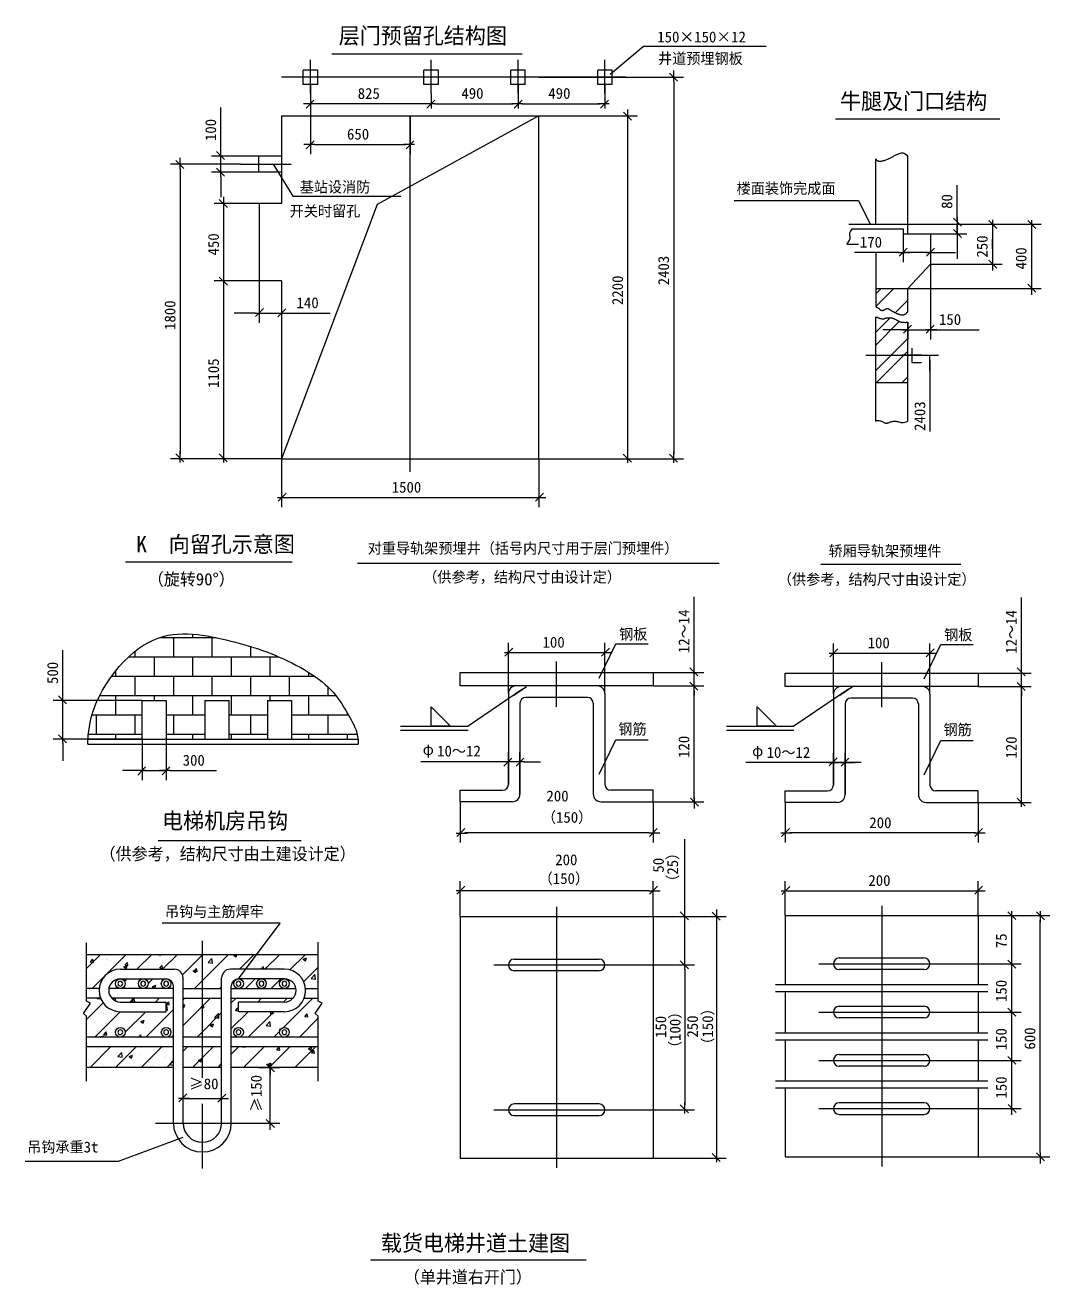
# Model space of a CAD drawing. Header units: metres. Extents: x 739 to 951, y 419 to 680.
import ezdxf

# ---------------------------------------------------------------- set-up
doc = ezdxf.new("R2010")
doc.units = ezdxf.units.M
for name, color, linetype in [('CEN', 1, 'Continuous'), ('DIM', 7, 'Continuous'), ('DSH', 2, 'Continuous'), ('HAT', 4, 'Continuous'), ('TK', 6, 'Continuous')]:
    doc.layers.add(name, color=color, linetype=linetype)

# ---------------------------------------------------------------- blocks, each defined once
blk = doc.blocks.new('BLK')
at = {"layer": 'DIM', "color": 7}
blk.add_line((-3.2, 0), (-5.2, 0), dxfattribs=at)
at = {"layer": 'DIM'}
blk.add_lwpolyline([(-3.2, 0), (0, 0)], dxfattribs=at)
blk = doc.blocks.new('_DIMX')
blk.add_line((-109.11, 0), (119.94, 0))
blk.add_lwpolyline([(-97.53, -74.71), (67.08, 91.82)])

msp = doc.modelspace()

# ---------------------------------------------------------------- linework, layer by layer
for p, q in [((791.98, 660.71), (845.32, 660.71)), ((791.98, 660.71), (791.98, 652.38)), ((845.32, 660.71), (811.77, 642.37)), ((845.32, 589.71), (845.32, 660.71)), ((791.98, 652.38), (791.98, 642.54)), ((921.75, 636.3), (921.75, 652.3)), ((915.08, 638.31), (915.08, 651.8)), ((787.38, 642.54), (787.38, 626.54)), ((791.98, 642.54), (787.38, 642.54)), ((811.77, 642.37), (791.98, 589.71)), ((910.19, 637.3), (920.75, 637.3)), ((920.75, 637.3), (920.75, 636.3)), ((909.08, 634.14), (911.53, 634.14)), ((920.75, 636.3), (926.42, 636.3)), ((921.08, 636.3), (925.42, 636.3)), ((926.42, 636.3), (926.42, 629.98)), ((915.08, 632.25), (915.08, 625.07)), ((921.75, 624.97), (926.42, 629.98)), ((791.98, 626.54), (787.38, 626.54)), ((791.98, 626.54), (791.98, 589.71)), ((915.08, 625.07), (915.08, 621.14)), ((915.08, 621.21), (918.84, 624.97)), ((915.08, 623.86), (916.19, 624.97)), ((915.08, 624.97), (921.75, 624.97)), ((921.75, 620.19), (921.75, 624.97)), ((919.12, 619.95), (921.75, 622.58)), ((915.08, 597.48), (915.08, 619.08)), ((915.08, 615.91), (918.08, 618.91)), ((915.08, 613.26), (919.96, 618.14)), ((921.75, 597.48), (921.75, 617.97)), ((915.08, 607.95), (921.75, 614.62)), ((915.26, 605.48), (921.75, 611.97)), ((922.53, 612.64), (922.53, 609.64)), ((922.53, 609.64), (924.53, 609.64)), ((915.08, 605.48), (921.75, 605.48)), ((920.56, 605.48), (921.75, 606.67)), ((791.98, 589.71), (845.32, 589.71)), ((828.98, 545.45), (868.98, 545.45)), ((828.98, 542.65), (828.98, 545.45)), ((868.98, 545.45), (868.98, 542.65)), ((896.32, 545.32), (936.32, 545.32)), ((896.32, 542.52), (896.32, 545.32)), ((936.32, 545.32), (936.32, 542.52)), ((868.98, 542.65), (828.98, 542.65)), ((838.98, 541.05), (838.98, 522.25)), ((855.38, 540.25), (842.58, 540.25)), ((858.98, 541.05), (858.98, 522.25)), ((936.32, 542.52), (896.32, 542.52)), ((906.32, 540.92), (906.32, 522.12)), ((922.72, 540.12), (909.92, 540.12)), ((926.32, 540.92), (926.32, 522.12)), ((763.09, 539.61), (768.09, 539.61)), ((763.09, 531.61), (763.09, 539.61)), ((768.09, 539.61), (768.09, 531.61)), ((776.09, 539.61), (781.09, 539.61)), ((776.09, 539.61), (776.09, 531.61)), ((781.09, 539.61), (781.09, 531.61)), ((789.09, 539.61), (794.09, 539.61)), ((789.09, 539.61), (789.09, 531.61)), ((794.09, 539.61), (794.09, 531.61)), ((823.02, 534.34), (823.02, 538.34)), ((823.02, 538.34), (827.02, 534.34)), ((841.38, 539.05), (841.38, 520.25)), ((856.58, 539.05), (856.58, 520.25)), ((890.54, 538.34), (894.54, 534.34)), ((890.54, 534.34), (890.54, 538.34)), ((908.72, 538.92), (908.72, 520.12)), ((923.92, 538.92), (923.92, 520.12)), ((827.02, 534.34), (823.02, 534.34)), ((894.54, 534.34), (890.54, 534.34)), ((751.89, 531.61), (807.88, 531.61)), ((751.89, 530.61), (807.88, 530.61)), ((828.98, 521.05), (837.78, 521.05)), ((828.98, 518.65), (828.98, 521.05)), ((868.98, 521.05), (860.18, 521.05)), ((868.98, 518.65), (868.98, 521.05)), ((896.32, 520.92), (905.12, 520.92)), ((896.32, 518.52), (896.32, 520.92)), ((936.32, 520.92), (927.52, 520.92)), ((936.32, 518.52), (936.32, 520.92)), ((839.78, 518.65), (828.98, 518.65)), ((858.18, 518.65), (868.98, 518.65)), ((907.12, 518.52), (896.32, 518.52)), ((925.52, 518.52), (936.32, 518.52)), ((828.98, 494.86), (868.98, 494.86)), ((828.98, 494.86), (828.98, 444.86)), ((868.98, 494.86), (868.98, 444.86)), ((896.32, 495.1), (936.32, 495.1)), ((896.32, 495.1), (896.32, 480.82)), ((936.32, 495.1), (936.32, 480.82)), ((799.59, 486.98), (751.59, 486.98)), ((758.59, 483.98), (769.79, 483.98)), ((792.59, 483.98), (781.39, 483.98)), ((758.59, 481.98), (768.09, 481.98)), ((769.59, 452.12), (769.59, 480.48)), ((771.59, 452.12), (771.59, 482.18)), ((779.59, 452.12), (779.59, 482.18)), ((781.59, 452.12), (781.59, 480.48)), ((792.59, 481.98), (783.09, 481.98)), ((754.21, 479.98), (751.59, 479.98)), ((754.5, 477.98), (751.59, 477.98)), ((769.59, 479.98), (756.23, 479.98)), ((769.59, 477.98), (756.81, 477.98)), ((771.59, 479.98), (779.59, 479.98)), ((771.59, 477.98), (779.59, 477.98)), ((781.59, 479.98), (794.96, 479.98)), ((781.59, 477.98), (794.38, 477.98)), ((796.69, 477.98), (799.59, 477.98)), ((796.98, 479.98), (799.59, 479.98)), ((896.32, 479.38), (896.32, 470.82)), ((936.32, 479.38), (936.32, 470.82)), ((758.59, 477.18), (768.12, 477.18)), ((758.59, 475.18), (768.12, 475.18)), ((768.12, 475.18), (768.12, 477.18)), ((783.07, 475.18), (783.07, 477.18)), ((792.59, 477.18), (783.07, 477.18)), ((792.59, 475.18), (783.07, 475.18)), ((769.59, 469.92), (751.59, 469.92)), ((779.59, 469.92), (771.59, 469.92)), ((799.59, 469.92), (781.59, 469.92)), ((769.59, 467.92), (751.59, 467.92)), ((779.59, 467.92), (771.59, 467.92)), ((799.59, 467.92), (781.59, 467.92)), ((896.32, 469.38), (896.32, 460.82)), ((936.32, 469.38), (936.32, 460.82)), ((769.59, 463.65), (751.59, 463.65)), ((779.59, 463.65), (771.59, 463.65)), ((799.59, 463.65), (781.59, 463.65)), ((896.32, 459.38), (896.32, 445.1)), ((936.32, 459.38), (936.32, 445.1)), ((828.98, 444.86), (868.98, 444.86)), ((896.32, 445.1), (936.32, 445.1)), ((810.41, 423.78), (855.1, 423.78))]:
    msp.add_line(p, q)
for centre in [(758.59, 480.98), (763.34, 480.98), (768.09, 480.98), (783.09, 480.98), (787.84, 480.98), (792.59, 480.98), (758.59, 470.92), (768.09, 470.92), (783.09, 470.92), (792.59, 470.92)]:
    msp.add_circle(centre, 1)
for centre, radius, start, end in [((840.58, 541.05), 1.6, 90, 180), ((842.58, 539.05), 1.2, 90, 180), ((855.38, 539.05), 1.2, 0, 90), ((857.38, 541.05), 1.6, 0, 90), ((907.92, 540.92), 1.6, 90, 180), ((909.92, 538.92), 1.2, 90, 180), ((922.72, 538.92), 1.2, 0, 90), ((924.72, 540.92), 1.6, 0, 90), ((837.78, 522.25), 1.2, 270, 0), ((860.18, 522.25), 1.2, 180, 270), ((905.12, 522.12), 1.2, 270, 0), ((927.52, 522.12), 1.2, 180, 270), ((839.78, 520.25), 1.6, 270, 0), ((858.18, 520.25), 1.6, 180, 270), ((907.12, 520.12), 1.6, 270, 0), ((925.52, 520.12), 1.6, 180, 270), ((758.59, 479.58), 4.4, 90, 270), ((769.79, 482.18), 1.8, 0, 90), ((781.39, 482.18), 1.8, 90, 180), ((792.59, 479.58), 4.4, 270, 90), ((758.59, 479.58), 2.4, 90, 270), ((768.09, 480.48), 1.5, 0, 90), ((783.09, 480.48), 1.5, 90, 180), ((792.59, 479.58), 2.4, 270, 90), ((775.59, 452.12), 6, 180, 0), ((775.59, 452.12), 4, 180, 0)]:
    msp.add_arc(centre, radius, start, end)
at = {"layer": 'CEN'}
for p, q in [((797.98, 665.35), (797.98, 672.3)), ((822.98, 665.35), (822.98, 672.3)), ((840.98, 665.35), (840.98, 672.3)), ((858.98, 665.35), (858.98, 672.3)), ((863.29, 668.71), (791.98, 668.71)), ((818.65, 587.02), (818.65, 660.71)), ((783.52, 650.72), (793.99, 650.72)), ((909.49, 638.31), (931.37, 638.31)), ((913.03, 611.14), (928.07, 611.14)), ((924.63, 611.14), (920.5, 611.14)), ((848.98, 538.35), (848.98, 547.68)), ((916.32, 538.22), (916.32, 547.55)), ((848.98, 496.86), (848.98, 442.86)), ((916.32, 497.1), (916.32, 443.1)), ((775.59, 461.51), (775.59, 489.88)), ((835.98, 484.86), (861.98, 484.86)), ((903.32, 485.1), (929.32, 485.1)), ((894.32, 480.82), (938.32, 480.82)), ((894.32, 479.38), (938.32, 479.38)), ((903.32, 475.1), (929.32, 475.1)), ((894.32, 470.82), (938.32, 470.82)), ((894.32, 469.38), (938.32, 469.38)), ((903.32, 465.1), (929.32, 465.1)), ((894.32, 460.82), (938.32, 460.82)), ((894.32, 459.38), (938.32, 459.38)), ((775.59, 442.72), (775.59, 456.12)), ((835.98, 454.86), (861.98, 454.86)), ((903.32, 455.1), (929.32, 455.1)), ((765.86, 452.12), (784.73, 452.12)), ((775.59, 452.12), (791.61, 452.12))]:
    msp.add_line(p, q, dxfattribs=at)
at = {"layer": 'DIM'}
for p, q in [((802.4, 673.58), (841.83, 673.58)), ((860.07, 669.36), (866.96, 675.17)), ((866.96, 675.17), (892.38, 675.17)), ((845.32, 668.71), (875.26, 668.71)), ((797.98, 667.21), (797.98, 662.23)), ((797.98, 665.35), (797.98, 652.81)), ((822.98, 665.35), (822.98, 662.23)), ((822.98, 665.35), (822.98, 662.23)), ((840.98, 667.21), (840.98, 662.23)), ((840.98, 665.35), (840.98, 662.23)), ((858.98, 667.21), (858.98, 662.23)), ((873.26, 667.85), (873.26, 590.71)), ((821.98, 663.23), (798.79, 663.23)), ((823.79, 663.23), (839.98, 663.23)), ((841.84, 663.23), (857.98, 663.23)), ((779.45, 653.38), (779.45, 662.46)), ((818.65, 660.71), (818.65, 652.81)), ((845.32, 660.71), (865.72, 660.71)), ((906.74, 660.12), (940.81, 660.12)), ((863.72, 590.71), (863.72, 659.79)), ((787.32, 652.38), (777.45, 652.38)), ((779.45, 649.05), (779.45, 652.38)), ((798.85, 654.81), (817.65, 654.81)), ((918.37, 652.17), (918.53, 652.25)), ((918.53, 652.25), (918.68, 652.34)), ((918.68, 652.34), (918.84, 652.42)), ((918.84, 652.42), (918.99, 652.5)), ((918.99, 652.5), (919.14, 652.58)), ((919.14, 652.58), (919.3, 652.66)), ((919.3, 652.66), (919.46, 652.74)), ((919.46, 652.74), (919.63, 652.81)), ((919.63, 652.81), (919.81, 652.89)), ((919.81, 652.89), (920, 652.96)), ((920, 652.96), (920.21, 653.02)), ((920.21, 653.02), (920.43, 653.05)), ((920.43, 653.05), (920.66, 653.04)), ((920.66, 653.04), (920.91, 652.97)), ((920.91, 652.97), (921.17, 652.83)), ((921.17, 652.83), (921.45, 652.62)), ((921.45, 652.62), (921.75, 652.3)), ((783.52, 650.72), (769.02, 650.72)), ((771.02, 649.74), (771.02, 590.71)), ((790.24, 650.72), (794.34, 644.08)), ((915.08, 651.8), (915.17, 651.67)), ((915.17, 651.67), (915.26, 651.56)), ((915.26, 651.56), (915.36, 651.48)), ((915.36, 651.48), (915.47, 651.42)), ((915.47, 651.42), (915.58, 651.38)), ((915.58, 651.38), (915.71, 651.35)), ((915.71, 651.35), (915.84, 651.34)), ((915.84, 651.34), (915.97, 651.34)), ((915.97, 651.34), (916.11, 651.35)), ((916.11, 651.35), (916.25, 651.37)), ((916.25, 651.37), (916.4, 651.39)), ((916.4, 651.39), (916.55, 651.42)), ((916.55, 651.42), (916.71, 651.45)), ((916.71, 651.45), (916.87, 651.49)), ((916.87, 651.49), (917.03, 651.55)), ((917.03, 651.55), (917.2, 651.6)), ((917.2, 651.6), (917.37, 651.67)), ((917.37, 651.67), (917.53, 651.74)), ((917.53, 651.74), (917.7, 651.82)), ((917.7, 651.82), (917.87, 651.91)), ((917.87, 651.91), (918.04, 651.99)), ((918.04, 651.99), (918.21, 652.08)), ((918.21, 652.08), (918.37, 652.17)), ((787.32, 649.05), (777.45, 649.05)), ((779.45, 648.1), (779.45, 645.1)), ((779.45, 645.85), (779.45, 643.85)), ((931.94, 639.31), (931.94, 646.35)), ((787.38, 642.54), (778.02, 642.54)), ((794.34, 644.08), (816.69, 644.08)), ((885.78, 643.2), (911.48, 643.2)), ((911.48, 643.2), (913.95, 638.31)), ((931.94, 641.51), (931.94, 643.51)), ((780.02, 627.54), (780.02, 641.68)), ((909.74, 636.52), (909.83, 636.75)), ((909.83, 636.75), (909.97, 637.01)), ((909.97, 637.01), (910.19, 637.3)), ((927.41, 638.31), (941.26, 638.31)), ((927.41, 638.31), (933.94, 638.31)), ((931.37, 638.31), (949.32, 638.31)), ((931.94, 636.3), (931.94, 638.31)), ((939.26, 638.31), (939.26, 630.98)), ((947.32, 638.29), (947.32, 625.02)), ((909.08, 634.14), (909.28, 634.39)), ((909.28, 634.39), (909.43, 634.61)), ((909.43, 634.61), (909.56, 634.81)), ((909.56, 634.81), (909.65, 635)), ((909.65, 635), (909.72, 635.17)), ((909.7, 636.31), (909.74, 636.52)), ((909.7, 636.12), (909.7, 636.31)), ((909.72, 635.95), (909.7, 636.12)), ((909.75, 635.79), (909.72, 635.95)), ((909.72, 635.17), (909.76, 635.33)), ((909.77, 635.63), (909.75, 635.79)), ((909.76, 635.33), (909.77, 635.48)), ((909.77, 635.48), (909.77, 635.63)), ((920.75, 636.3), (920.75, 630.44)), ((926.42, 636.3), (933.94, 636.3)), ((926.42, 636.3), (926.42, 630.44)), ((931.94, 636.32), (931.94, 631.1)), ((931.94, 635.3), (931.94, 634.3)), ((939.26, 633.18), (939.26, 635.18)), ((919.92, 632.44), (910.67, 632.44)), ((926.42, 632.44), (920.75, 632.44)), ((926.32, 632.44), (931.62, 632.44)), ((927.42, 632.44), (928.42, 632.44)), ((926.42, 629.98), (941.26, 629.98)), ((926.42, 629.98), (926.42, 614.43)), ((787.38, 626.54), (778.02, 626.54)), ((787.38, 626.54), (778.02, 626.54)), ((787.38, 626.54), (787.38, 617.88)), ((791.98, 626.54), (791.98, 617.88)), ((780.02, 590.71), (780.02, 625.57)), ((921.75, 624.97), (949.32, 624.97)), ((915.08, 621.14), (915.22, 621.1)), ((915.22, 621.1), (915.34, 621.06)), ((915.34, 621.06), (915.45, 621.01)), ((915.45, 621.01), (915.54, 620.96)), ((915.54, 620.96), (915.62, 620.9)), ((786.56, 619.88), (782.18, 619.88)), ((786.38, 619.88), (785.38, 619.88)), ((787.38, 619.88), (791.98, 619.88)), ((792.98, 619.88), (802.06, 619.88)), ((915.08, 619.08), (915.23, 619.04)), ((915.23, 619.04), (915.36, 619)), ((915.36, 619), (915.47, 618.96)), ((915.47, 618.96), (915.56, 618.92)), ((915.56, 618.92), (915.64, 618.89)), ((915.62, 620.9), (915.69, 620.85)), ((915.64, 618.89), (915.71, 618.86)), ((915.69, 620.85), (915.76, 620.79)), ((915.71, 618.86), (915.77, 618.83)), ((915.76, 620.79), (915.82, 620.74)), ((915.77, 618.83), (915.83, 618.81)), ((915.82, 620.74), (915.87, 620.69)), ((915.83, 618.81), (915.88, 618.79)), ((915.87, 620.69), (915.93, 620.64)), ((915.88, 618.79), (915.94, 618.78)), ((915.93, 620.64), (915.98, 620.6)), ((915.94, 618.78), (915.99, 618.76)), ((915.98, 620.6), (916.03, 620.57)), ((915.99, 618.76), (916.05, 618.75)), ((916.03, 620.57), (916.07, 620.53)), ((916.05, 618.75), (916.11, 618.74)), ((916.07, 620.53), (916.12, 620.51)), ((916.11, 618.74), (916.16, 618.73)), ((916.12, 620.51), (916.17, 620.48)), ((916.16, 618.73), (916.22, 618.72)), ((916.17, 620.48), (916.22, 620.46)), ((916.22, 620.46), (916.27, 620.45)), ((916.22, 618.72), (916.27, 618.72)), ((916.27, 620.45), (916.32, 620.44)), ((916.27, 618.72), (916.32, 618.71)), ((916.32, 620.44), (916.37, 620.43)), ((916.32, 618.71), (916.38, 618.7)), ((916.37, 620.43), (916.43, 620.43)), ((916.38, 618.7), (916.43, 618.69)), ((916.43, 620.43), (916.48, 620.43)), ((916.43, 618.69), (916.48, 618.69)), ((916.48, 620.43), (916.53, 620.43)), ((916.48, 618.69), (916.54, 618.68)), ((916.53, 620.43), (916.58, 620.44)), ((916.54, 618.68), (916.59, 618.68)), ((916.58, 620.44), (916.64, 620.46)), ((916.59, 618.68), (916.64, 618.68)), ((916.64, 620.46), (916.69, 620.47)), ((916.64, 618.68), (916.69, 618.69)), ((916.69, 620.47), (916.74, 620.49)), ((916.69, 618.69), (916.75, 618.7)), ((916.74, 620.49), (916.78, 620.52)), ((916.75, 618.7), (916.8, 618.71)), ((916.78, 620.52), (916.83, 620.54)), ((916.8, 618.71), (916.85, 618.73)), ((916.83, 620.54), (916.88, 620.57)), ((916.85, 618.73), (916.9, 618.75)), ((916.88, 620.57), (916.92, 620.6)), ((916.9, 618.75), (916.96, 618.77)), ((916.92, 620.6), (916.97, 620.62)), ((916.96, 618.77), (917.01, 618.79)), ((916.97, 620.62), (917.01, 620.65)), ((917.01, 620.65), (917.05, 620.68)), ((917.01, 618.79), (917.06, 618.8)), ((917.05, 620.68), (917.09, 620.71)), ((917.06, 618.8), (917.11, 618.82)), ((917.09, 620.71), (917.14, 620.73)), ((917.11, 618.82), (917.16, 618.83)), ((917.14, 620.73), (917.18, 620.75)), ((917.16, 618.83), (917.21, 618.84)), ((917.18, 620.75), (917.22, 620.77)), ((917.21, 618.84), (917.26, 618.85)), ((917.22, 620.77), (917.27, 620.79)), ((917.26, 618.85), (917.32, 618.86)), ((917.27, 620.79), (917.32, 620.8)), ((917.32, 620.8), (917.37, 620.81)), ((917.32, 618.86), (917.37, 618.86)), ((917.37, 620.81), (917.42, 620.82)), ((917.37, 618.86), (917.42, 618.87)), ((917.42, 620.82), (917.48, 620.81)), ((917.42, 618.87), (917.47, 618.87)), ((917.47, 618.87), (917.52, 618.88)), ((917.48, 620.81), (917.55, 620.81)), ((917.52, 618.88), (917.58, 618.88)), ((917.55, 620.81), (917.61, 620.79)), ((917.58, 618.88), (917.63, 618.89)), ((917.61, 620.79), (917.68, 620.78)), ((917.63, 618.89), (917.69, 618.9)), ((917.68, 620.78), (917.74, 620.75)), ((917.69, 618.9), (917.75, 618.9)), ((917.74, 620.75), (917.81, 620.73)), ((917.75, 618.9), (917.81, 618.91)), ((917.81, 620.73), (917.88, 620.69)), ((917.81, 618.91), (917.87, 618.91)), ((917.87, 618.91), (917.93, 618.92)), ((917.88, 620.69), (917.95, 620.65)), ((917.93, 618.92), (917.99, 618.92)), ((917.95, 620.65), (918.01, 620.61)), ((917.99, 618.92), (918.06, 618.91)), ((918.01, 620.61), (918.08, 620.56)), ((918.06, 618.91), (918.12, 618.91)), ((918.08, 620.56), (918.15, 620.51)), ((918.12, 618.91), (918.19, 618.9)), ((918.15, 620.51), (918.22, 620.46)), ((918.19, 618.9), (918.25, 618.89)), ((918.22, 620.46), (918.29, 620.41)), ((918.25, 618.89), (918.32, 618.88)), ((918.29, 620.41), (918.37, 620.35)), ((918.32, 618.88), (918.4, 618.86)), ((918.37, 620.35), (918.45, 620.3)), ((918.4, 618.86), (918.47, 618.84)), ((918.45, 620.3), (918.53, 620.25)), ((918.47, 618.84), (918.55, 618.82)), ((918.53, 620.25), (918.62, 620.2)), ((918.55, 618.82), (918.62, 618.8)), ((918.62, 620.2), (918.71, 620.15)), ((918.62, 618.8), (918.71, 618.77)), ((918.71, 620.15), (918.81, 620.1)), ((918.71, 618.77), (918.79, 618.74)), ((918.79, 618.74), (918.87, 618.71)), ((918.81, 620.1), (918.9, 620.05)), ((918.87, 618.71), (918.96, 618.68)), ((918.9, 620.05), (919, 620)), ((918.96, 618.68), (919.04, 618.64)), ((919, 620), (919.1, 619.96)), ((919.04, 618.64), (919.13, 618.6)), ((919.1, 619.96), (919.2, 619.91)), ((919.13, 618.6), (919.22, 618.55)), ((919.2, 619.91), (919.31, 619.87)), ((919.22, 618.55), (919.3, 618.51)), ((919.3, 618.51), (919.39, 618.46)), ((919.31, 619.87), (919.41, 619.82)), ((919.39, 618.46), (919.47, 618.41)), ((919.41, 619.82), (919.51, 619.78)), ((919.47, 618.41), (919.56, 618.36)), ((919.51, 619.78), (919.61, 619.74)), ((919.56, 618.36), (919.64, 618.31)), ((919.61, 619.74), (919.71, 619.7)), ((919.71, 619.7), (919.81, 619.66)), ((919.81, 619.66), (919.91, 619.63)), ((919.91, 619.63), (920, 619.6)), ((920, 619.6), (920.09, 619.58)), ((920.09, 619.58), (920.17, 619.56)), ((920.17, 619.56), (920.26, 619.54)), ((920.26, 619.54), (920.33, 619.53)), ((920.33, 619.53), (920.41, 619.52)), ((920.41, 619.52), (920.48, 619.51)), ((920.48, 619.51), (920.56, 619.51)), ((920.56, 619.51), (920.62, 619.51)), ((920.62, 619.51), (920.69, 619.51)), ((920.69, 619.51), (920.75, 619.52)), ((920.75, 619.52), (920.82, 619.53)), ((920.82, 619.53), (920.88, 619.54)), ((920.88, 619.54), (920.94, 619.56)), ((920.94, 619.56), (921, 619.58)), ((921, 619.58), (921.05, 619.61)), ((921.05, 619.61), (921.11, 619.63)), ((921.11, 619.63), (921.17, 619.67)), ((921.17, 619.67), (921.23, 619.7)), ((921.23, 619.7), (921.29, 619.75)), ((921.29, 619.75), (921.36, 619.81)), ((921.36, 619.81), (921.44, 619.88)), ((921.44, 619.88), (921.53, 619.96)), ((921.53, 619.96), (921.63, 620.07)), ((921.63, 620.07), (921.75, 620.19)), ((921.83, 616.43), (916.55, 616.43)), ((919.64, 618.31), (919.72, 618.26)), ((919.72, 618.26), (919.8, 618.22)), ((920.75, 616.43), (919.75, 616.43)), ((919.8, 618.22), (919.88, 618.18)), ((919.88, 618.18), (919.95, 618.14)), ((919.95, 618.14), (920.02, 618.11)), ((920.02, 618.11), (920.1, 618.08)), ((920.1, 618.08), (920.17, 618.06)), ((920.17, 618.06), (920.24, 618.04)), ((920.24, 618.04), (920.32, 618.02)), ((920.32, 618.02), (920.4, 618.01)), ((920.4, 618.01), (920.48, 618)), ((920.48, 618), (920.57, 617.98)), ((920.57, 617.98), (920.66, 617.97)), ((920.66, 617.97), (920.78, 617.96)), ((920.78, 617.96), (920.91, 617.96)), ((920.91, 617.96), (921.07, 617.95)), ((921.07, 617.95), (921.26, 617.95)), ((921.26, 617.95), (921.48, 617.96)), ((921.48, 617.96), (921.75, 617.97)), ((921.75, 617.97), (921.75, 614.43)), ((921.75, 616.43), (926.42, 616.43)), ((926.23, 616.43), (936.49, 616.43)), ((929.62, 616.43), (931.62, 616.43)), ((926.28, 610.12), (926.28, 595.35)), ((926.28, 607.92), (926.28, 605.92)), ((915.08, 597.48), (915.23, 597.56)), ((915.23, 597.56), (915.39, 597.61)), ((915.39, 597.61), (915.55, 597.63)), ((915.55, 597.63), (915.73, 597.61)), ((915.73, 597.61), (915.9, 597.58)), ((915.9, 597.58), (916.08, 597.53)), ((916.08, 597.53), (916.24, 597.46)), ((916.24, 597.46), (916.4, 597.4)), ((918.56, 597.44), (918.7, 597.47)), ((918.7, 597.47), (918.84, 597.48)), ((918.84, 597.48), (918.99, 597.48)), ((918.99, 597.48), (919.14, 597.48)), ((919.14, 597.48), (919.3, 597.46)), ((919.3, 597.46), (919.47, 597.43)), ((921.4, 597.34), (921.75, 597.48)), ((916.4, 597.4), (916.55, 597.33)), ((916.55, 597.33), (916.68, 597.27)), ((916.68, 597.27), (916.81, 597.21)), ((916.81, 597.21), (916.93, 597.16)), ((916.93, 597.16), (917.04, 597.12)), ((917.04, 597.12), (917.15, 597.09)), ((917.15, 597.09), (917.27, 597.08)), ((917.27, 597.08), (917.38, 597.07)), ((917.38, 597.07), (917.5, 597.09)), ((917.5, 597.09), (917.62, 597.12)), ((917.62, 597.12), (917.75, 597.16)), ((917.75, 597.16), (917.88, 597.21)), ((917.88, 597.21), (918.02, 597.26)), ((918.02, 597.26), (918.15, 597.32)), ((918.15, 597.32), (918.29, 597.37)), ((918.29, 597.37), (918.43, 597.41)), ((918.43, 597.41), (918.56, 597.44)), ((919.47, 597.43), (919.65, 597.39)), ((919.65, 597.39), (919.85, 597.34)), ((919.85, 597.34), (920.05, 597.28)), ((920.05, 597.28), (920.28, 597.24)), ((920.28, 597.24), (920.52, 597.21)), ((920.52, 597.21), (920.79, 597.21)), ((920.79, 597.21), (921.08, 597.25)), ((921.08, 597.25), (921.4, 597.34)), ((791.98, 589.71), (769.02, 589.71)), ((791.98, 589.71), (778.02, 589.71)), ((791.98, 589.71), (791.98, 579.67)), ((845.32, 589.71), (865.72, 589.71)), ((845.32, 589.71), (845.32, 579.67)), ((863.72, 589.71), (875.26, 589.71)), ((792.98, 581.67), (844.54, 581.67)), ((759.67, 568.35), (794.16, 568.35)), ((807.76, 568.05), (882.66, 568.05)), ((903.68, 567.84), (932.71, 567.84)), ((877.47, 546.45), (877.47, 561.11)), ((945.28, 546.32), (945.28, 560.98)), ((767.47, 552.89), (768.49, 553.13)), ((768.49, 553.13), (769.5, 553.29)), ((769.5, 553.29), (770.52, 553.4)), ((770.52, 553.4), (771.53, 553.45)), ((771.53, 553.45), (772.54, 553.44)), ((772.54, 553.44), (773.56, 553.39)), ((773.56, 553.39), (774.57, 553.3)), ((774.57, 553.3), (775.58, 553.18)), ((775.58, 553.18), (776.58, 553.02)), ((762.36, 550.37), (763.39, 551.07)), ((763.39, 551.07), (764.41, 551.66)), ((764.41, 551.66), (765.43, 552.16)), ((765.43, 552.16), (766.45, 552.57)), ((766.45, 552.57), (767.47, 552.89)), ((776.58, 553.02), (777.58, 552.84)), ((777.58, 552.84), (778.57, 552.64)), ((778.57, 552.64), (779.56, 552.42)), ((779.56, 552.42), (780.54, 552.19)), ((780.54, 552.19), (781.51, 551.95)), ((781.51, 551.95), (782.48, 551.7)), ((782.48, 551.7), (783.43, 551.45)), ((783.43, 551.45), (784.37, 551.18)), ((784.37, 551.18), (785.31, 550.9)), ((785.31, 550.9), (786.23, 550.61)), ((786.23, 550.61), (787.14, 550.31)), ((838.98, 541.05), (838.98, 551.57)), ((857.8, 544.26), (861.23, 551.34)), ((858.98, 541.05), (858.98, 551.57)), ((861.23, 551.34), (867.95, 551.34)), ((906.32, 540.92), (906.32, 551.44)), ((925.13, 544.13), (928.56, 551.21)), ((926.32, 540.92), (926.32, 551.44)), ((928.56, 551.21), (935.29, 551.21)), ((746.7, 540.61), (746.7, 550.04)), ((759.34, 547.69), (760.34, 548.67)), ((760.34, 548.67), (761.34, 549.57)), ((761.34, 549.57), (762.36, 550.37)), ((787.14, 550.31), (788.03, 550)), ((788.03, 550), (788.92, 549.68)), ((788.92, 549.68), (789.79, 549.35)), ((789.79, 549.35), (790.66, 549)), ((790.66, 549), (791.53, 548.63)), ((791.53, 548.63), (792.39, 548.25)), ((792.39, 548.25), (793.25, 547.84)), ((839.98, 549.57), (858.27, 549.57)), ((907.32, 549.44), (925.55, 549.44)), ((756.55, 544.31), (757.45, 545.51)), ((757.45, 545.51), (758.38, 546.64)), ((758.38, 546.64), (759.34, 547.69)), ((793.25, 547.84), (794.11, 547.42)), ((794.11, 547.42), (794.98, 546.97)), ((794.98, 546.97), (795.83, 546.51)), ((795.83, 546.51), (796.68, 546.02)), ((796.68, 546.02), (797.5, 545.53)), ((797.5, 545.53), (798.3, 545.02)), ((868.98, 545.45), (879.47, 545.45)), ((877.47, 542.65), (877.47, 545.45)), ((936.32, 545.32), (947.28, 545.32)), ((945.28, 542.52), (945.28, 545.32)), ((754.91, 541.75), (755.71, 543.05)), ((755.71, 543.05), (756.55, 544.31)), ((798.3, 545.02), (799.06, 544.51)), ((799.06, 544.51), (799.78, 543.99)), ((799.78, 543.99), (800.44, 543.47)), ((800.44, 543.47), (801.05, 542.96)), ((801.05, 542.96), (801.61, 542.45)), ((753.54, 538.95), (754.19, 540.38)), ((754.19, 540.38), (754.91, 541.75)), ((801.61, 542.45), (802.12, 541.94)), ((802.12, 541.94), (802.59, 541.43)), ((802.59, 541.43), (803.01, 540.93)), ((803.01, 540.93), (803.41, 540.43)), ((803.41, 540.43), (803.78, 539.94)), ((868.98, 542.65), (879.47, 542.65)), ((868.98, 542.65), (879.47, 542.65)), ((877.47, 519.22), (877.47, 541.65)), ((877.47, 541.65), (877.47, 540.65)), ((936.32, 542.52), (947.28, 542.52)), ((936.32, 542.52), (947.28, 542.52)), ((945.28, 519.52), (945.28, 541.71)), ((945.28, 541.71), (945.28, 540.52)), ((763.09, 539.61), (744.7, 539.61)), ((746.7, 531.61), (746.7, 539.61)), ((752.98, 537.44), (753.54, 538.95)), ((803.78, 539.94), (804.12, 539.45)), ((804.12, 539.45), (804.45, 538.96)), ((804.45, 538.96), (804.76, 538.48)), ((804.76, 538.48), (805.06, 538)), ((805.06, 538), (805.34, 537.53)), ((805.34, 537.53), (805.62, 537.05)), ((752.18, 534.21), (752.52, 535.87)), ((752.52, 535.87), (752.98, 537.44)), ((805.62, 537.05), (805.89, 536.57)), ((805.89, 536.57), (806.16, 536.08)), ((806.16, 536.08), (806.43, 535.6)), ((806.43, 535.6), (806.7, 535.1)), ((806.7, 535.1), (806.96, 534.59)), ((751.89, 530.61), (751.97, 532.45)), ((751.97, 532.45), (752.18, 534.21)), ((806.96, 534.59), (807.21, 534.05)), ((807.21, 534.05), (807.43, 533.47)), ((807.43, 533.47), (807.61, 532.85)), ((807.61, 532.85), (807.75, 532.17)), ((816.62, 534.34), (830.62, 534.34)), ((884.14, 534.34), (898.14, 534.34)), ((763.09, 531.61), (744.7, 531.61)), ((746.7, 530.85), (746.7, 527.16)), ((763.09, 531.61), (763.09, 523.13)), ((768.09, 531.61), (768.09, 523.13)), ((807.75, 532.17), (807.85, 531.43)), ((807.85, 531.43), (807.88, 530.61)), ((857.8, 524.39), (861.23, 531.47)), ((861.23, 531.47), (867.95, 531.47)), ((925.13, 524.26), (928.56, 531.34)), ((928.56, 531.34), (935.29, 531.34)), ((838.98, 522.25), (838.98, 528.94)), ((841.38, 520.25), (841.38, 528.94)), ((906.32, 522.12), (906.32, 528.81)), ((908.72, 520.12), (908.72, 528.81)), ((763.33, 525.13), (759.08, 525.13)), ((763.09, 525.13), (768.09, 525.13)), ((768.86, 525.13), (778.52, 525.13)), ((837.98, 526.94), (820.82, 526.94)), ((841.38, 526.94), (838.98, 526.94)), ((842.28, 526.94), (845.64, 526.94)), ((906.54, 526.81), (888.15, 526.81)), ((912.04, 526.81), (906.32, 526.81)), ((909.72, 526.81), (910.72, 526.81)), ((828.98, 518.65), (828.98, 510.19)), ((868.98, 518.65), (879.47, 518.65)), ((868.98, 518.65), (868.98, 510.19)), ((896.32, 518.52), (896.32, 510.19)), ((936.32, 518.52), (947.28, 518.52)), ((936.32, 518.52), (936.32, 510.19)), ((868.18, 512.19), (829.98, 512.19)), ((935.74, 512.19), (897.32, 512.19)), ((766.42, 510.61), (796.09, 510.61)), ((875.52, 495.86), (875.52, 510.89)), ((828.98, 494.86), (828.98, 502.23)), ((868.98, 494.86), (868.98, 502.23)), ((896.32, 495.1), (896.32, 502.23)), ((936.32, 495.1), (936.32, 502.23)), ((868.18, 500.23), (829.98, 500.23)), ((897.32, 500.23), (935.59, 500.23)), ((791.69, 493.48), (767.24, 493.48)), ((783.09, 481.98), (791.69, 493.48)), ((868.98, 494.86), (884.13, 494.86)), ((868.98, 494.86), (877.52, 494.86)), ((875.52, 484.86), (875.52, 494.86)), ((882.13, 445.86), (882.13, 494.05)), ((936.32, 495.1), (951.14, 495.1)), ((936.32, 495.1), (945.21, 495.1)), ((943.21, 494.1), (943.21, 485.86)), ((949.14, 446.01), (949.14, 494.1)), ((751.59, 477.38), (751.59, 489.45)), ((799.59, 477.38), (799.59, 489.56)), ((861.98, 484.86), (877.52, 484.86)), ((861.98, 484.86), (877.52, 484.86)), ((875.52, 483.93), (875.52, 455.86)), ((875.52, 483.93), (875.52, 482.86)), ((929.32, 485.1), (945.21, 485.1)), ((929.32, 485.1), (945.21, 485.1)), ((943.21, 484.1), (943.21, 473.8)), ((750.95, 474.82), (752.42, 476.92)), ((752.42, 476.92), (751.59, 477.38)), ((798.95, 474.82), (800.42, 476.92)), ((800.42, 476.92), (799.59, 477.38)), ((929.32, 475.1), (945.21, 475.1)), ((929.32, 475.1), (945.21, 475.1)), ((751.59, 474.23), (750.95, 474.82)), ((751.59, 460.79), (751.59, 474.23)), ((799.59, 474.23), (798.95, 474.82)), ((799.59, 460.79), (799.59, 474.23)), ((943.21, 474.1), (943.21, 455.15)), ((929.32, 465.1), (945.21, 465.1)), ((929.32, 465.1), (945.21, 465.1)), ((787.21, 463.65), (791.61, 463.65)), ((789.61, 452.15), (789.61, 463.67)), ((771.59, 452.86), (771.59, 459.22)), ((779.59, 452.86), (779.59, 459.22)), ((771.64, 457.22), (779.59, 457.22)), ((774.79, 457.22), (776.79, 457.22)), ((861.98, 454.86), (877.52, 454.86)), ((929.32, 455.1), (945.21, 455.1)), ((771.57, 449.15), (758.17, 444.13)), ((758.17, 444.13), (738.89, 444.13)), ((868.98, 444.86), (884.13, 444.86)), ((936.32, 445.1), (951.14, 445.1))]:
    msp.add_line(p, q, dxfattribs=at)
for points in [[(926.28, 607.92), (926.28, 611.12)], [(841.92, 541.96), (830.62, 534.34)], [(909.44, 541.96), (898.14, 534.34)]]:
    msp.add_lwpolyline(points, dxfattribs=at)
for centre, start, end in [((758.59, 480.98), 0, 180), ((758.59, 480.98), 180, 0), ((763.34, 480.98), 0, 180), ((763.34, 480.98), 180, 0), ((768.09, 480.98), 0, 180), ((768.09, 480.98), 180, 0), ((783.09, 480.98), 0, 180), ((783.09, 480.98), 180, 0), ((787.84, 480.98), 0, 180), ((787.84, 480.98), 180, 0), ((792.59, 480.98), 0, 180), ((792.59, 480.98), 180, 0), ((758.59, 470.92), 0, 180), ((758.59, 470.92), 180, 0), ((768.09, 470.92), 0, 180), ((768.09, 470.92), 180, 0), ((783.09, 470.92), 0, 180), ((783.09, 470.92), 180, 0), ((792.59, 470.92), 0, 180), ((792.59, 470.92), 180, 0)]:
    msp.add_arc(centre, 0.5, start, end, dxfattribs=at)
at = {"layer": 'DSH'}
for p, q in [((796.48, 667.21), (796.48, 670.21)), ((799.48, 670.21), (796.48, 670.21)), ((799.48, 667.21), (799.48, 670.21)), ((821.48, 667.21), (821.48, 670.21)), ((824.48, 670.21), (821.48, 670.21)), ((824.48, 667.21), (824.48, 670.21)), ((839.48, 667.21), (839.48, 670.21)), ((842.48, 670.21), (839.48, 670.21)), ((842.48, 667.21), (842.48, 670.21)), ((857.48, 667.21), (857.48, 670.21)), ((860.48, 670.21), (857.48, 670.21)), ((860.48, 667.21), (860.48, 670.21)), ((799.48, 667.21), (796.48, 667.21)), ((824.48, 667.21), (821.48, 667.21)), ((842.48, 667.21), (839.48, 667.21)), ((860.48, 667.21), (857.48, 667.21)), ((787.32, 649.05), (787.32, 652.38)), ((791.98, 652.38), (787.32, 652.38)), ((791.98, 649.05), (787.32, 649.05)), ((816.62, 533.5), (830.62, 533.5)), ((884.14, 533.5), (898.14, 533.5)), ((840.18, 486.06), (857.78, 486.06)), ((907.52, 486.3), (925.12, 486.3)), ((857.78, 483.66), (840.18, 483.66)), ((925.12, 483.9), (907.52, 483.9)), ((907.52, 476.3), (925.12, 476.3)), ((925.12, 473.9), (907.52, 473.9)), ((907.52, 466.3), (925.12, 466.3)), ((925.12, 463.9), (907.52, 463.9)), ((857.78, 456.06), (840.18, 456.06)), ((925.12, 456.3), (907.52, 456.3)), ((840.18, 453.66), (857.78, 453.66)), ((907.52, 453.9), (925.12, 453.9))]:
    msp.add_line(p, q, dxfattribs=at)
for centre, start, end in [((840.18, 484.86), 90, 270), ((857.78, 484.86), 270, 90), ((907.52, 485.1), 90, 270), ((925.12, 485.1), 270, 90), ((907.52, 475.1), 90, 270), ((925.12, 475.1), 270, 90), ((907.52, 465.1), 90, 270), ((925.12, 465.1), 270, 90), ((840.18, 454.86), 90, 270), ((857.78, 454.86), 270, 90), ((907.52, 455.1), 90, 270), ((925.12, 455.1), 270, 90)]:
    msp.add_arc(centre, 1.2, start, end, dxfattribs=at)
at = {"layer": 'HAT'}
for p, q in [((773.65, 552.66), (773.65, 553.38)), ((766.75, 552.66), (778.46, 552.66)), ((769.65, 548.66), (769.65, 552.66)), ((777.65, 548.66), (777.65, 552.66)), ((785.65, 548.66), (785.65, 550.79)), ((760.32, 548.66), (791.46, 548.66)), ((761.65, 548.66), (761.65, 549.81)), ((765.65, 544.66), (765.65, 548.66)), ((773.65, 544.66), (773.65, 548.66)), ((781.65, 544.66), (781.65, 548.66)), ((789.65, 544.66), (789.65, 548.66)), ((757.65, 544.66), (757.65, 545.75)), ((797.65, 544.66), (797.65, 545.43)), ((756.82, 544.66), (798.83, 544.66)), ((761.65, 540.66), (761.65, 544.66)), ((769.65, 540.66), (769.65, 544.66)), ((777.65, 540.66), (777.65, 544.66)), ((785.65, 540.66), (785.65, 544.66)), ((793.65, 540.66), (793.65, 544.66)), ((754.34, 540.66), (803.23, 540.66)), ((757.65, 536.66), (757.65, 540.66)), ((765.65, 539.61), (765.65, 540.66)), ((773.65, 536.66), (773.65, 540.66)), ((781.65, 536.66), (781.65, 540.66)), ((789.65, 539.61), (789.65, 540.66)), ((797.65, 536.66), (797.65, 540.66)), ((801.65, 540.66), (801.65, 542.41)), ((752.75, 536.66), (763.09, 536.66)), ((753.65, 532.66), (753.65, 536.66)), ((761.65, 532.66), (761.65, 536.66)), ((768.09, 536.66), (776.09, 536.66)), ((769.65, 532.66), (769.65, 536.66)), ((781.09, 536.66), (789.09, 536.66)), ((785.65, 532.66), (785.65, 536.66)), ((794.09, 536.66), (805.84, 536.66)), ((801.65, 532.66), (801.65, 536.66)), ((805.65, 536.66), (805.65, 537)), ((751.99, 532.66), (763.09, 532.66)), ((757.65, 531.61), (757.65, 532.66)), ((768.09, 532.66), (776.09, 532.66)), ((773.65, 531.61), (773.65, 532.66)), ((781.09, 532.66), (789.09, 532.66)), ((781.65, 531.61), (781.65, 532.66)), ((794.09, 532.66), (807.65, 532.66)), ((797.65, 531.61), (797.65, 532.66)), ((805.65, 531.61), (805.65, 532.66)), ((751.59, 484.14), (754.44, 486.98)), ((752.41, 485.44), (752.9, 486.02)), ((752.41, 485.44), (753.01, 485.39)), ((752.74, 479.98), (759.74, 486.98)), ((753.01, 485.39), (752.9, 486.02)), ((755.75, 485.92), (755.75, 485.92)), ((756.03, 486.01), (756.03, 486.01)), ((756.57, 485.73), (756.57, 485.73)), ((758.26, 486.25), (758.26, 486.25)), ((759.59, 484.82), (760.07, 485.39)), ((759.8, 486.85), (759.8, 486.85)), ((760.18, 484.76), (760.07, 485.39)), ((761.08, 486.65), (761.08, 486.65)), ((761.91, 485.5), (761.91, 485.5)), ((762.04, 483.98), (765.04, 486.98)), ((762.04, 486.75), (762.04, 486.75)), ((765.14, 486.62), (765.14, 486.62)), ((766.52, 486.98), (767.01, 486.9)), ((767.01, 486.9), (767, 486.98)), ((767.25, 485.28), (767.25, 485.28)), ((767.35, 483.98), (770.35, 486.98)), ((770.48, 486.4), (770.48, 486.4)), ((771.48, 482.81), (775.59, 486.92)), ((775.59, 481.62), (780.95, 486.98)), ((775.59, 486.92), (775.65, 486.98)), ((775.81, 486.17), (775.81, 486.17)), ((776.34, 485.41), (776.34, 485.41)), ((776.8, 485.38), (777.58, 486.2)), ((776.8, 485.38), (777.69, 485.25)), ((777.69, 485.25), (777.58, 486.2)), ((778.09, 485.59), (778.09, 485.59)), ((778.34, 485.3), (778.34, 485.3)), ((780.84, 485.63), (780.84, 485.63)), ((781.15, 485.94), (781.15, 485.94)), ((781.53, 486.16), (781.53, 486.16)), ((782.07, 486.86), (782.38, 486.98)), ((782.07, 486.86), (782.57, 486.53)), ((782.57, 486.53), (782.72, 486.98)), ((783.26, 483.98), (786.26, 486.98)), ((783.92, 486.59), (783.92, 486.59)), ((784.63, 486.12), (784.63, 486.12)), ((786.49, 485.72), (786.49, 485.72)), ((786.67, 486.87), (786.67, 486.87)), ((788.56, 483.98), (791.56, 486.98)), ((790.94, 486.96), (790.94, 486.96)), ((791.83, 485.49), (791.83, 485.49)), ((792.15, 485.4), (792.15, 485.4)), ((793.72, 483.83), (796.86, 486.98)), ((796.44, 486.06), (797.14, 486.33)), ((796.44, 486.06), (796.94, 485.72)), ((796.94, 485.72), (797.14, 486.33)), ((797.17, 485.27), (797.17, 485.27)), ((797.98, 486.4), (797.98, 486.4)), ((759.3, 484.44), (760, 484.71)), ((759.3, 484.44), (759.8, 484.1)), ((759.59, 484.82), (760.18, 484.76)), ((759.8, 484.1), (760, 484.71)), ((766.15, 484.07), (766.15, 484.07)), ((766.76, 484.19), (767.24, 484.76)), ((766.76, 484.19), (767.36, 484.14)), ((767.36, 484.14), (767.24, 484.76)), ((771.29, 484.77), (771.29, 484.77)), ((772.02, 484.47), (772.02, 484.47)), ((772.26, 484.59), (772.26, 484.59)), ((772.58, 485.05), (772.58, 485.05)), ((773.67, 483.64), (774.37, 483.9)), ((773.67, 483.64), (774.17, 483.3)), ((773.93, 483.56), (774.41, 484.14)), ((773.93, 483.56), (774.53, 483.51)), ((774.17, 483.3), (774.37, 483.9)), ((774.53, 483.51), (774.41, 484.14)), ((777.92, 484.83), (777.92, 484.83)), ((783.26, 484.6), (783.26, 484.6)), ((786.32, 484.4), (786.32, 484.4)), ((787.71, 483.98), (788.25, 484.54)), ((788.31, 483.98), (788.25, 484.54)), ((788.6, 484.38), (788.6, 484.38)), ((791.6, 484.18), (791.6, 484.18)), ((793.94, 484.15), (793.94, 484.15)), ((794.6, 483.84), (794.6, 483.84)), ((796.6, 481.41), (799.59, 484.41)), ((796.79, 484.93), (796.79, 484.93)), ((798.14, 482.07), (798.92, 482.89)), ((799.03, 481.94), (798.92, 482.89)), ((799.27, 483.92), (799.27, 483.92)), ((751.59, 481.47), (751.6, 481.48)), ((751.59, 481.48), (751.6, 481.48)), ((752.47, 481.99), (752.47, 481.99)), ((753.12, 481.98), (753.12, 481.98)), ((759.49, 481.42), (760.04, 481.98)), ((764.34, 480.98), (765.35, 481.98)), ((765.27, 480.41), (765.97, 480.68)), ((765.27, 480.41), (765.77, 480.08)), ((765.77, 480.08), (765.97, 480.68)), ((766.03, 480.74), (766.03, 480.74)), ((773.82, 481.09), (773.82, 481.09)), ((773.95, 479.98), (775.59, 481.62)), ((774.65, 482.4), (774.65, 482.4)), ((775.71, 481.35), (775.71, 481.35)), ((776.22, 482.09), (776.22, 482.09)), ((778.21, 481.68), (778.21, 481.68)), ((779.16, 480.86), (779.16, 480.86)), ((779.26, 479.98), (779.59, 480.32)), ((784.5, 480.64), (784.5, 480.64)), ((784.56, 479.98), (786.56, 481.98)), ((786.42, 480.21), (786.42, 480.21)), ((789.84, 480.41), (789.84, 480.41)), ((789.86, 479.98), (791.86, 481.98)), ((790.14, 480.9), (790.14, 480.9)), ((791.47, 480.85), (791.47, 480.85)), ((796.67, 481.6), (796.67, 481.6)), ((798.14, 482.07), (799.03, 481.94)), ((798.29, 480.73), (798.29, 480.73)), ((753.8, 477.92), (753.85, 477.98)), ((753.8, 477.92), (754.4, 477.87)), ((754.4, 477.87), (754.38, 477.98)), ((757.14, 477.67), (757.43, 477.98)), ((757.52, 477.43), (757.57, 477.45)), ((757.55, 477.42), (757.57, 477.45)), ((757.64, 477.38), (757.57, 477.98)), ((760.55, 477.18), (761.35, 477.98)), ((760.84, 479.99), (760.84, 479.99)), ((760.97, 477.29), (761.46, 477.87)), ((761.57, 477.24), (761.46, 477.87)), ((763.35, 479.98), (763.35, 479.98)), ((765.6, 480.02), (765.6, 480.02)), ((765.85, 477.18), (766.65, 477.98)), ((771.59, 477.62), (771.95, 477.98)), ((772.64, 477.89), (772.64, 477.89)), ((775.58, 477.74), (775.58, 477.74)), ((775.59, 476.32), (777.26, 477.98)), ((781.59, 477.01), (782.56, 477.98)), ((787.06, 477.18), (787.86, 477.98)), ((791.35, 477.52), (791.35, 477.52)), ((792.37, 477.18), (793.17, 477.98)), ((792.39, 471.9), (798.47, 477.98)), ((751.59, 473.53), (755.04, 476.98)), ((752.63, 475.54), (752.63, 475.54)), ((753.29, 469.92), (758.55, 475.18)), ((754.15, 474.92), (754.15, 474.92)), ((755.15, 474.89), (755.15, 474.89)), ((755.66, 476.02), (755.66, 476.02)), ((759.59, 470.92), (763.85, 475.18)), ((760.97, 477.29), (761.57, 477.24)), ((763.31, 475.08), (763.31, 475.08)), ((763.89, 469.92), (769.59, 475.62)), ((765.91, 477.41), (765.91, 477.41)), ((768.12, 476.34), (768.23, 476.45)), ((768.12, 475.54), (768.34, 475.51)), ((768.15, 476.67), (768.63, 477.24)), ((768.15, 476.67), (768.74, 476.61)), ((768.34, 475.51), (768.23, 476.45)), ((768.74, 476.61), (768.63, 477.24)), ((768.65, 474.86), (768.65, 474.86)), ((771.59, 476.52), (771.94, 476.65)), ((771.59, 472.32), (775.59, 476.32)), ((771.59, 476.14), (771.73, 476.05)), ((771.73, 476.05), (771.94, 476.65)), ((771.88, 475.98), (771.88, 475.98)), ((773.07, 477.41), (773.07, 477.41)), ((775.32, 476.04), (775.59, 476.37)), ((775.32, 476.04), (775.59, 476.01)), ((775.59, 476.37), (775.8, 476.61)), ((775.59, 476.01), (775.92, 475.99)), ((775.59, 471.01), (779.59, 475.01)), ((775.92, 475.99), (775.8, 476.61)), ((775.97, 475.43), (775.97, 475.43)), ((777.21, 475.75), (777.21, 475.75)), ((781.59, 471.71), (785.06, 475.18)), ((782.49, 475.41), (782.97, 475.99)), ((782.49, 475.41), (783.07, 475.36)), ((782.55, 475.53), (782.55, 475.53)), ((783.07, 475.47), (782.97, 475.99)), ((783.05, 475.12), (783.05, 475.12)), ((785.11, 469.92), (790.37, 475.18)), ((789.66, 474.78), (790, 475.18)), ((789.72, 474.93), (789.72, 474.93)), ((790.26, 474.73), (790.18, 475.18)), ((793.23, 475.07), (793.23, 475.07)), ((795.56, 475.93), (795.56, 475.93)), ((796.42, 474.94), (796.42, 474.94)), ((798.16, 477.11), (798.16, 477.11)), ((798.57, 474.85), (798.57, 474.85)), ((755.54, 472.69), (755.54, 472.69)), ((760.59, 473.33), (760.59, 473.33)), ((762.83, 473.16), (763.54, 473.43)), ((762.83, 473.16), (763.33, 472.82)), ((763.33, 472.82), (763.54, 473.43)), ((764.13, 472.63), (764.13, 472.63)), ((765.79, 474.08), (765.79, 474.08)), ((772.95, 473.79), (772.95, 473.79)), ((773.98, 474.63), (773.98, 474.63)), ((776.73, 474.29), (776.73, 474.29)), ((777.21, 472.36), (777.91, 472.63)), ((777.21, 472.36), (777.7, 472.02)), ((777.7, 472.02), (777.91, 472.63)), ((778.06, 472.93), (778.06, 472.93)), ((778.12, 473.99), (778.9, 474.8)), ((778.12, 473.99), (779.01, 473.85)), ((779.01, 473.85), (778.9, 474.8)), ((779.32, 474.41), (779.32, 474.41)), ((783.89, 473.93), (783.89, 473.93)), ((784.66, 474.18), (784.66, 474.18)), ((786.18, 473.55), (786.18, 473.55)), ((788.79, 472.33), (789.57, 473.14)), ((788.79, 472.33), (789.68, 472.19)), ((789.68, 472.19), (789.57, 473.14)), ((789.66, 474.78), (790.26, 474.73)), ((790, 473.96), (790, 473.96)), ((791.23, 474.19), (791.23, 474.19)), ((792.12, 472.74), (792.12, 472.74)), ((793.03, 472.84), (793.03, 472.84)), ((795.34, 473.73), (795.34, 473.73)), ((795.53, 473.17), (795.53, 473.17)), ((795.71, 469.92), (799.59, 473.8)), ((796.84, 474.16), (797.32, 474.73)), ((796.84, 474.16), (797.44, 474.1)), ((797.44, 474.1), (797.32, 474.73)), ((797.95, 473.74), (797.95, 473.74)), ((799.32, 473.67), (799.32, 473.67)), ((753.87, 471.57), (753.87, 471.57)), ((754.43, 469.93), (755.13, 470.2)), ((754.43, 469.93), (754.46, 469.92)), ((755.04, 469.92), (755.13, 470.2)), ((755.19, 470.4), (755.67, 470.97)), ((755.19, 470.4), (755.79, 470.35)), ((755.79, 470.35), (755.67, 470.97)), ((757.84, 471.8), (757.84, 471.8)), ((758.59, 469.92), (758.59, 469.92)), ((760.34, 472.13), (760.34, 472.13)), ((760.47, 470), (760.47, 470)), ((760.56, 469.93), (760.56, 469.93)), ((762.48, 469.92), (762.84, 470.35)), ((762.92, 469.92), (762.84, 470.35)), ((764.55, 471.12), (764.55, 471.12)), ((765.67, 470.75), (765.67, 470.75)), ((766.4, 470.93), (766.4, 470.93)), ((769.2, 469.92), (769.59, 470.32)), ((772.23, 471.93), (772.23, 471.93)), ((774.1, 470.35), (774.1, 470.35)), ((774.5, 469.92), (775.59, 471.01)), ((775.23, 470.67), (775.23, 470.67)), ((775.85, 472.1), (775.85, 472.1)), ((785.9, 470.22), (785.9, 470.22)), ((786.06, 470.22), (786.06, 470.22)), ((786.29, 471.73), (786.29, 471.73)), ((786.71, 472.01), (786.71, 472.01)), ((790.41, 469.92), (791.62, 471.13)), ((791.11, 470.86), (791.11, 470.86)), ((791.24, 469.99), (791.24, 469.99)), ((791.58, 471.56), (791.99, 471.72)), ((791.58, 471.56), (791.74, 471.44)), ((796.3, 471.61), (796.3, 471.61)), ((799.47, 470.68), (799.59, 470.81)), ((799.47, 470.68), (799.59, 470.66)), ((752.32, 463.65), (756.59, 467.92)), ((755.21, 467.86), (755.21, 467.86)), ((757.63, 463.65), (761.89, 467.92)), ((762.93, 463.65), (767.2, 467.92)), ((762.96, 467.73), (762.96, 467.73)), ((765.54, 467.43), (765.54, 467.43)), ((771.59, 467.01), (772.5, 467.92)), ((775.59, 465.71), (777.8, 467.92)), ((777.79, 467.24), (777.79, 467.24)), ((781.59, 466.41), (783.11, 467.92)), ((783.88, 467.89), (783.9, 467.92)), ((783.88, 467.89), (784.48, 467.84)), ((784.14, 463.65), (788.41, 467.92)), ((784.28, 467.23), (784.28, 467.23)), ((784.48, 467.84), (784.46, 467.92)), ((789.45, 463.65), (793.71, 467.92)), ((790.99, 467.53), (790.99, 467.53)), ((791.05, 467.26), (791.53, 467.84)), ((791.05, 467.26), (791.65, 467.21)), ((791.65, 467.21), (791.53, 467.84)), ((794.75, 463.65), (799.02, 467.92)), ((797.55, 467.53), (798.25, 467.8)), ((797.55, 467.53), (798.04, 467.2)), ((798.04, 467.2), (798.25, 467.8)), ((798.22, 466.63), (798.71, 467.21)), ((798.82, 466.58), (798.71, 467.21)), ((751.92, 466.46), (751.92, 466.46)), ((754.03, 465.12), (754.03, 465.12)), ((755.3, 466.04), (755.3, 466.04)), ((757.13, 466.73), (757.13, 466.73)), ((757.26, 466.23), (757.26, 466.23)), ((758.1, 465.9), (758.88, 466.71)), ((758.1, 465.9), (758.99, 465.76)), ((758.87, 464.74), (758.87, 464.74)), ((758.99, 465.76), (758.88, 466.71)), ((759.37, 464.89), (759.37, 464.89)), ((760.35, 466.68), (760.35, 466.68)), ((760.4, 465.91), (761.1, 466.18)), ((760.4, 465.91), (760.9, 465.57)), ((760.9, 465.57), (761.1, 466.18)), ((762.6, 466.01), (762.6, 466.01)), ((764.71, 464.67), (764.71, 464.67)), ((765.18, 465.58), (765.18, 465.58)), ((767.69, 465.91), (767.69, 465.91)), ((767.94, 465.78), (767.94, 465.78)), ((768.23, 463.65), (769.59, 465.01)), ((768.78, 464.25), (769.55, 465.06)), ((769.59, 464.72), (769.55, 465.06)), ((772.61, 465.23), (772.61, 465.23)), ((773.28, 465.56), (773.28, 465.56)), ((773.54, 463.65), (775.59, 465.71)), ((774.77, 465.11), (775.47, 465.38)), ((774.77, 465.11), (775.27, 464.77)), ((775.27, 464.77), (775.47, 465.38)), ((775.61, 465.44), (775.61, 465.44)), ((778.44, 466.23), (778.44, 466.23)), ((778.62, 465.33), (778.62, 465.33)), ((778.84, 463.65), (779.59, 464.41)), ((783.95, 465.11), (783.95, 465.11)), ((785.94, 466.89), (785.94, 466.89)), ((787.76, 464.95), (787.76, 464.95)), ((789.14, 464.31), (789.84, 464.57)), ((789.29, 464.88), (789.29, 464.88)), ((789.64, 463.97), (789.84, 464.57)), ((790.27, 465.28), (790.27, 465.28)), ((794.05, 465.78), (794.05, 465.78)), ((794.63, 464.66), (794.63, 464.66)), ((796.06, 464.96), (796.06, 464.96)), ((798.22, 466.63), (798.82, 466.58)), ((752.58, 463.92), (752.58, 463.92)), ((755.08, 464.25), (755.08, 464.25)), ((765.42, 464.1), (765.42, 464.1)), ((766.78, 464.23), (766.78, 464.23)), ((768.78, 464.25), (769.59, 464.12)), ((775.39, 464.21), (775.39, 464.21)), ((786.06, 463.76), (786.06, 463.76)), ((789.14, 464.31), (789.64, 463.97)), ((790.87, 464.21), (790.87, 464.21))]:
    msp.add_line(p, q, dxfattribs=at)

# ---------------------------------------------------------------- block references
at = {"layer": 'DIM', "xscale": 0.01, "yscale": 0.01, "zscale": 0.01}
for p, rotation in [((873.26, 668.91), 90), ((797.74, 663.23), 180), ((822.76, 663.22), 180), ((840.87, 663.24), 180), ((858.74, 663.23), 180), ((863.72, 660.84), 90), ((797.78, 654.82), 180), ((818.45, 654.81), 180), ((779.44, 652.67), 90), ((771.02, 650.82), 90), ((779.45, 649.19), 90), ((780.02, 642.73), 90), ((931.95, 638.56), 270), ((931.95, 636.19), 270), ((939.26, 638.07), 270), ((947.32, 638.05), 270), ((939.25, 629.87), 270), ((780.02, 626.65), 90), ((947.32, 624.88), 270), ((771.01, 590.05), 90), ((780.01, 590.02), 90), ((863.71, 589.96), 90), ((873.25, 589.96), 90), ((877.47, 545.71), 90), ((945.28, 545.7), 90), ((877.47, 542.76), 90), ((945.28, 542.68), 90), ((746.7, 539.93), 90), ((746.7, 531.86), 90), ((838.69, 526.94), 180), ((841.24, 526.95), 180), ((762.87, 525.11), 180), ((767.91, 525.12), 180), ((877.46, 518.44), 270), ((945.29, 518.72), 90), ((875.52, 495.19), 90), ((882.13, 495.12), 90), ((943.2, 494.91), 270), ((949.15, 494.9), 270), ((875.52, 485.02), 90), ((943.21, 484.84), 270), ((943.21, 474.91), 270), ((789.63, 463.36), 270), ((943.2, 464.95), 270), ((875.52, 455.19), 90), ((943.23, 454.98), 270), ((789.59, 451.87), 270), ((882.13, 445.1), 90), ((949.14, 444.94), 270)]:
    msp.add_blockref('_DIMX', p, dxfattribs=dict(at, rotation=rotation))
for p in [(920.92, 632.43), (926.58, 632.42), (787.57, 619.89), (792.23, 619.87), (921.81, 616.43), (926.53, 616.44), (792.25, 581.66), (845.56, 581.67), (839.25, 549.56), (859.27, 549.57), (906.54, 549.42), (926.51, 549.44), (906.39, 526.82), (908.87, 526.79), (829.29, 512.18), (869.16, 512.2), (896.53, 512.19), (936.56, 512.19), (829.26, 500.25), (869.2, 500.23), (896.59, 500.22), (936.55, 500.23), (771.72, 457.24), (779.79, 457.2)]:
    msp.add_blockref('_DIMX', p, dxfattribs=at)
at = {"layer": 'DIM', "rotation": 33.99}
for p in [(842.75, 542.52), (910.27, 542.52)]:
    msp.add_blockref('BLK', p, dxfattribs=at)

# ---------------------------------------------------------------- texts
for s, p in [('825', (807.77, 664.24)), ('490', (829.25, 664.26)), ('490', (847.25, 664.26)), ('650', (805.55, 655.82)), ('170', (911.79, 633.44)), ('140', (795.1, 620.89)), ('150', (928.18, 617.43)), ('1500', (814.82, 582.68)), ('100', (846.06, 550.58)), ('100', (913.4, 550.45)), ('φ', (821.23, 528.37)), ('10～12', (824.23, 528.04)), ('φ', (889.47, 528.08)), ('10～12', (892.47, 527.75)), ('300', (771.51, 526.13)), ('200', (846.87, 518.73)), ('（150）', (845.92, 514.31)), ('200', (913.75, 513.2)), ('200', (848.69, 505.52)), ('（150）', (845.26, 501.63)), ('200', (913.55, 501.24)), ('≥80', (772.81, 459.11)), ('吊钩承重3t', (739.3, 446.02))]:
    msp.add_text(s, height=2.25).set_placement(p)
for s, p in [('100', (778.44, 655.5)), ('80', (930.94, 641.46)), ('450', (779.02, 631.81)), ('250', (938.25, 631.37)), ('2403', (872.26, 625.62)), ('400', (946.31, 628.9)), ('2200', (862.72, 621.53)), ('1800', (770.01, 616.38)), ('1105', (779.02, 604.36)), ('12～14', (876.47, 549.44)), ('12～14', (944.28, 549.31)), ('500', (745.69, 543.05)), ('120', (876.46, 527.73)), ('120', (944.28, 527.6)), ('50', (871.18, 503.98)), ('（25）', (874.13, 500.64)), ('75', (942.2, 488.33)), ('150', (942.2, 477.18)), ('（150）', (881.39, 466.89)), ('150', (871.68, 469.72)), ('（100）', (874.64, 466.19)), ('250', (878.24, 469.81)), ('150', (942.2, 467.18)), ('600', (948.13, 467.32)), ('≥150', (787.87, 454.42)), ('150', (942.2, 457.18))]:
    msp.add_text(s, height=2.25, rotation=90).set_placement(p)
at = {"layer": 'DIM'}
for s, p in [('150×150×12', (869.82, 675.94)), ('井道预埋钢板', (869.99, 671.49)), ('基站设消防', (795.76, 644.87)), ('楼面装饰完成面', (886.27, 644.6)), (' 开关时留孔', (792.15, 639.89)), ('对重导轨架预埋井（括号内尺寸用于层门预埋件）', (809.85, 570.05)), ('轿厢导轨架预埋件', (905.3, 569.49)), ('（供参考，结构尺寸由设计定）', (821.35, 564.08)), ('（供参考，结构尺寸由设计定）', (894.81, 563.61)), ('钢板', (861.92, 552.25)), ('钢板', (929.26, 552.12)), ('钢筋', (861.77, 532.6)), ('钢筋', (929.11, 532.47)), ('吊钩与主筋焊牢', (767.85, 494.79))]:
    msp.add_text(s, height=2.25, dxfattribs=at).set_placement(p)
msp.add_text('2403', height=2.25, rotation=90, dxfattribs=at).set_placement((925.34, 595.47))
at = {"layer": 'TK'}
for s, height, p in [('层门预留孔结构图', 3.35, (803.84, 675.66)), ('牛腿及门口结构', 3.35, (907.69, 662.1)), ('   向留孔示意图', 3.35, (761.79, 570.33)), ('K', 3.35, (761.84, 570.35)), ('（旋转90°）', 2.55, (764.29, 563.48)), ('电梯机房吊钩', 3.35, (767.24, 513.05)), ('（供参考，结构尺寸由土建设计定）', 2.55, (754.31, 506.59)), ('载货电梯井道土建图', 3.35, (812.57, 425.59)), ('（单井道右开门）', 2.55, (817.32, 418.94))]:
    msp.add_text(s, height=height, dxfattribs=at).set_placement(p)

doc.saveas('drawing.dxf')
